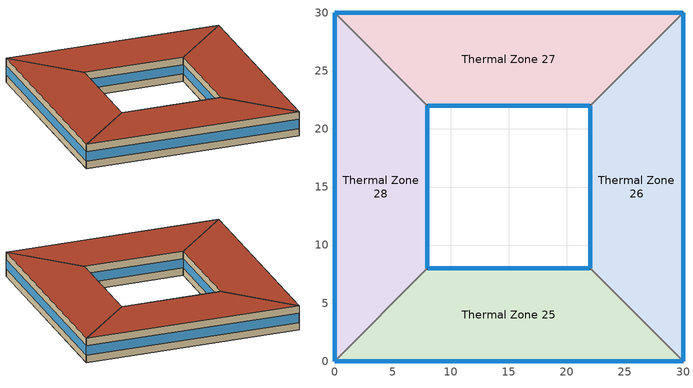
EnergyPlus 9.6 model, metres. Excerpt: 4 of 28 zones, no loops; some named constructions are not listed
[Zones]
Thermal Zone 25
 floor to Thermal Zone 21 (Interior Floor): 0,0 8,8 22,8 30,0 z21
 wall outside (Ext Wall): 22,8 8,8 / 0,0 30,0 z21:24.5
 wall to Thermal Zone 28 (Interior Wall): 8,8 0,0 z21:24.5
 wall to Thermal Zone 26 (Interior Wall): 30,0 22,8 z21:24.5
 window (Ext Window): 21.99,8 8.01,8 / 0.01,0 29.99,0 z22.08:23.42
 roof outside (Ext Roof): 30,0 22,8 8,8 0,0 z24.5
Thermal Zone 26
 floor to Thermal Zone 22 (Interior Floor): 22,8 22,22 30,30 30,0 z21
 wall outside (Ext Wall): 22,22 22,8 / 30,0 30,30 z21:24.5
 wall to Thermal Zone 27 (Interior Wall): 30,30 22,22 z21:24.5
 window (Ext Window): 22,21.99 22,8.01 / 30,0.01 30,29.99 z22.08:23.42
 roof outside (Ext Roof): 30,0 30,30 22,22 22,8 z24.5
Thermal Zone 27
 floor to Thermal Zone 23 (Interior Floor): 8,22 0,30 30,30 22,22 z21
 wall outside (Ext Wall): 30,30 0,30 / 8,22 22,22 z21:24.5
 wall to Thermal Zone 28 (Interior Wall): 0,30 8,22 z21:24.5
 window (Ext Window): 29.99,30 0.01,30 / 8.01,22 21.99,22 z22.08:23.42
 roof outside (Ext Roof): 22,22 30,30 0,30 8,22 z24.5
Thermal Zone 28
 floor to Thermal Zone 24 (Interior Floor): 0,30 8,22 8,8 0,0 z21
 wall outside (Ext Wall): 8,8 8,22 / 0,30 0,0 z21:24.5
 window (Ext Window): 8,8.01 8,21.99 / 0,29.99 0,0.01 z22.08:23.42
 roof outside (Ext Roof): 0,0 8,8 8,22 0,30 z24.5
[Material] Thermal Absorptance=0.9
Name | Roughness | Thickness m | Conductivity W/m-K | Density kg/m3 | Specific Heat J/kg-K | Solar Absorptance | Visible Absorptance
F16 Acoustic tile | MediumSmooth | 0.0191 | 0.06 | 368 | 590 | 0.3 | 0.3
M11 100mm lightweight concrete | MediumRough | 0.1016 | 0.53 | 1280 | 840 | 0.5 | 0.5
[Material:AirGap]
F05 Ceiling air space resistance: Thermal Resistance m2-K/W=0.18
[Construction]
Interior Ceiling: M11 100mm lightweight concrete, F05 Ceiling air space resistance, F16 Acoustic tile
[Schedule:Day:Interval]
HtgSetp Winter Design Day 18; HtgSetp Winter Design Day 19; HtgSetp Winter Design Day 20; HtgSetp Winter Design Day 21; HtgSetp Winter Design Day 22; HtgSetp Winter Design Day 23; HtgSetp Winter Design Day 24; HtgSetp Winter Design Day 25; HtgSetp Winter Design Day 26; HtgSetp Winter Design Day 27; HtgSetp Winter Design Day 28: No, 24:00, 21
ClgSetp Summer Design Day 18; ClgSetp Summer Design Day 19; ClgSetp Summer Design Day 20; ClgSetp Summer Design Day 21; ClgSetp Summer Design Day 22; ClgSetp Summer Design Day 23; ClgSetp Summer Design Day 24; ClgSetp Summer Design Day 25; ClgSetp Summer Design Day 26; ClgSetp Summer Design Day 27; ClgSetp Summer Design Day 28: No, 06:00, 26.7, 22:00, 24, 24:00, 26.7
ClgSetp Winter Design Day 18; ClgSetp Winter Design Day 19; ClgSetp Winter Design Day 20; ClgSetp Winter Design Day 21; ClgSetp Winter Design Day 22; ClgSetp Winter Design Day 23; ClgSetp Winter Design Day 24; ClgSetp Winter Design Day 25; ClgSetp Winter Design Day 26; ClgSetp Winter Design Day 27; ClgSetp Winter Design Day 28: No, 24:00, 26.7
HtgSetp Summer Design Day 19; HtgSetp Summer Design Day 20; HtgSetp Summer Design Day 21; HtgSetp Summer Design Day 22; HtgSetp Summer Design Day 23; HtgSetp Summer Design Day 24; HtgSetp Summer Design Day 25; HtgSetp Summer Design Day 26; HtgSetp Summer Design Day 27; HtgSetp Summer Design Day 28: No, 24:00, 15.6
ClgSetp Default Schedule 18; ClgSetp Default Schedule 19; ClgSetp Default Schedule 20; ClgSetp Default Schedule 21; ClgSetp Default Schedule 22; ClgSetp Default Schedule 23; ClgSetp Default Schedule 24; ClgSetp Default Schedule 25; ClgSetp Default Schedule 26; ClgSetp Default Schedule 27; ClgSetp Default Schedule 28: Temperature 37, No, 01:00, 28, 02:00, 28, 03:00, 28, 04:00, 28, 05:00, 28, 06:00, 28, 07:00, 28, 08:00, 28, 09:00, 24, 10:00, 24, 11:00, 24, 12:00, 24, 13:00, 24, 14:00, 24, 15:00, 24, 16:00, 24, 17:00, 24, 18:00, 24, 19:00, 24, 20:00, 28, 21:00, 28, 22:00, 28, 23:00, 28, 24:00, 28
HtgSetp Default Schedule 19; HtgSetp Default Schedule 20; HtgSetp Default Schedule 21; HtgSetp Default Schedule 22; HtgSetp Default Schedule 23; HtgSetp Default Schedule 24; HtgSetp Default Schedule 25; HtgSetp Default Schedule 26; HtgSetp Default Schedule 27; HtgSetp Default Schedule 28: Temperature 36, No, 01:00, 18, 02:00, 18, 03:00, 18, 04:00, 18, 05:00, 18, 06:00, 18, 07:00, 18, 08:00, 18, 09:00, 21, 10:00, 21, 11:00, 21, 12:00, 21, 13:00, 21, 14:00, 21, 15:00, 21, 16:00, 21, 17:00, 21, 18:00, 21, 19:00, 21, 20:00, 18, 21:00, 18, 22:00, 18, 23:00, 18, 24:00, 18
